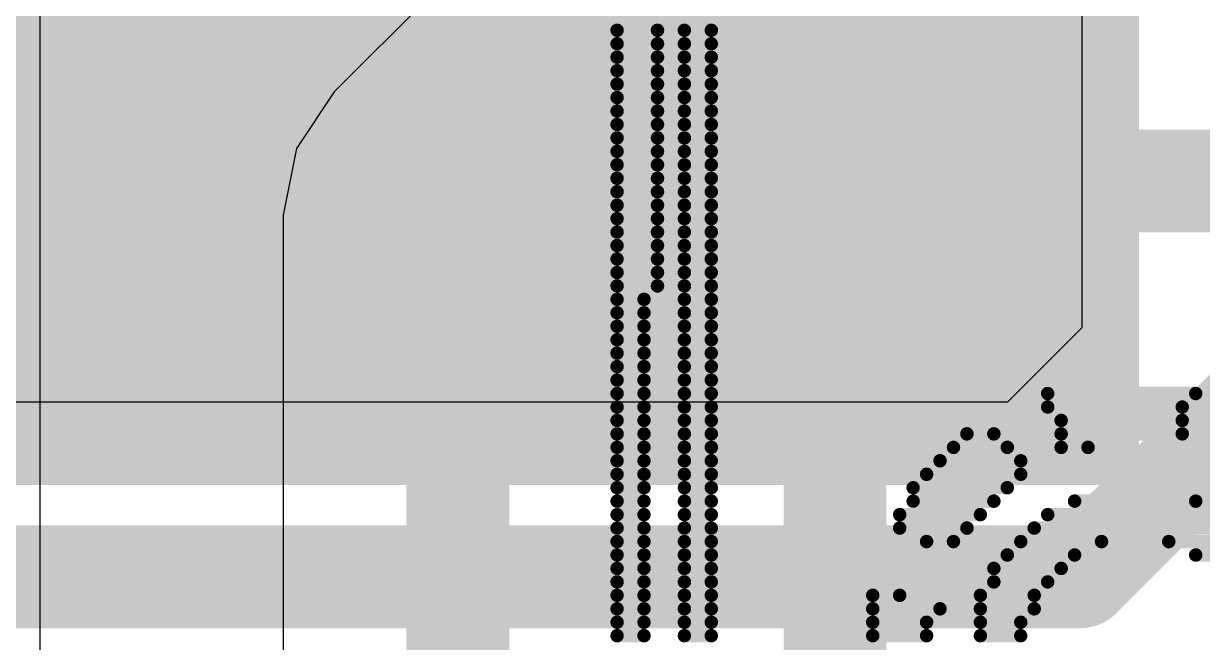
# Model space of a CAD drawing. Header units: inches. Extents: x -8 to 386, y -12 to 64.
# Drawn here: x 10.405 to 12.152, y 4.142 to 5.059 of the extents above; entities that cross this region are included whole.
import ezdxf

# ---------------------------------------------------------------- set-up
doc = ezdxf.new("R2010")
doc.units = ezdxf.units.IN
for name, color, linetype in [('Board_outline', 216, 'Continuous'), ('Bottom Layer', 5, 'Continuous'), ('Bottom Overlay', 54, 'Continuous'), ('Top Layer', 1, 'Continuous'), ('Top Paste', 8, 'Continuous'), ('Top Solder', 216, 'Continuous')]:
    doc.layers.add(name, color=color, linetype=linetype)

msp = doc.modelspace()

# ---------------------------------------------------------------- hatches: boundary and pattern name
at = {"layer": 'Top Layer'}
msp.add_hatch(color=1, dxfattribs=at).paths.add_polyline_path([(11.957, 4.4768), (4.807, 4.4768), (4.807, 11.6268), (11.957, 11.6268)])
at = {"layer": 'Top Paste'}
msp.add_hatch(color=8, dxfattribs=at).paths.add_polyline_path([(11.957, 4.4768), (4.807, 4.4768), (4.807, 11.6268), (11.957, 11.6268)])
at = {"layer": 'Top Solder'}
msp.add_hatch(color=216, dxfattribs=at).paths.add_polyline_path([(12.0586, 4.3752), (4.7054, 4.3752), (4.7054, 11.7284), (12.0586, 11.7284)])

# ---------------------------------------------------------------- linework, layer by layer
at = {"layer": 'Board_outline'}
msp.add_lwpolyline([(37.5368, 13.3604, 0.254, 0.254, 1), (-7.4632, 13.3604, 0.254, 0.254, 1)], format="xyseb", close=True, dxfattribs=at)
at = {"layer": 'Bottom Layer'}
for p, q in [((10.4299, 4.0215), (10.4299, 11.7015)), ((11.5265, 5.619), (10.8659, 4.9583)), ((10.8659, 4.9583), (10.8097, 4.8743)), ((10.8097, 4.8743), (10.79, 4.7752)), ((10.79, 4.7752), (10.79, 1.0217))]:
    msp.add_line(p, q, dxfattribs=at)
for points in [[(11.049, 4.7752, 0.1524, 0.1524, 0), (11.7096, 5.4358, 0.1524, 0.1524, 0)], [(11.6078, 4.5974, 0.1524, 0.1524, 0), (11.8364, 4.826, 0.1524, 0.1524, 0)], [(11.8364, 4.826, 0.1524, 0.1524, 0), (13.5382, 4.826, 0.1524, 0.1524, 0)], [(11.049, 0.9144, 0.1524, 0.1524, 0), (11.049, 4.7752, 0.1524, 0.1524, 0)], [(11.6078, 0.9144, 0.1524, 0.1524, 0), (11.6078, 4.5974, 0.1524, 0.1524, 0)]]:
    msp.add_lwpolyline(points, format="xyseb", dxfattribs=at)
for points in [[(11.7983, 4.826, 0.0762, 0.0762, 1), (11.8745, 4.826, 0.0762, 0.0762, 1)], [(11.7983, 4.826, 0.0762, 0.0762, 1), (11.8745, 4.826, 0.0762, 0.0762, 1)], [(11.0109, 4.7752, 0.0762, 0.0762, 1), (11.0871, 4.7752, 0.0762, 0.0762, 1)], [(11.0109, 4.7752, 0.0762, 0.0762, 1), (11.0871, 4.7752, 0.0762, 0.0762, 1)], [(11.5697, 4.5974, 0.0762, 0.0762, 1), (11.6459, 4.5974, 0.0762, 0.0762, 1)], [(11.5697, 4.5974, 0.0762, 0.0762, 1), (11.6459, 4.5974, 0.0762, 0.0762, 1)]]:
    msp.add_lwpolyline(points, format="xyseb", close=True, dxfattribs=at)
at = {"layer": 'Bottom Overlay'}
for points in [[(11.285, 5.0494, 0.0199, 0.0199, 0), (11.3448, 5.0494, 0.0199, 0.0199, 0)], [(11.3847, 5.0494, 0.0199, 0.0199, 0), (11.4245, 5.0494, 0.0199, 0.0199, 0)], [(11.285, 5.0294, 0.0199, 0.0199, 0), (11.3448, 5.0294, 0.0199, 0.0199, 0)], [(11.3847, 5.0294, 0.0199, 0.0199, 0), (11.4245, 5.0294, 0.0199, 0.0199, 0)], [(11.285, 5.0095, 0.0199, 0.0199, 0), (11.3448, 5.0095, 0.0199, 0.0199, 0)], [(11.3847, 5.0095, 0.0199, 0.0199, 0), (11.4245, 5.0095, 0.0199, 0.0199, 0)], [(11.285, 4.9895, 0.0199, 0.0199, 0), (11.3448, 4.9895, 0.0199, 0.0199, 0)], [(11.3847, 4.9895, 0.0199, 0.0199, 0), (11.4245, 4.9895, 0.0199, 0.0199, 0)], [(11.285, 4.9696, 0.0199, 0.0199, 0), (11.3448, 4.9696, 0.0199, 0.0199, 0)], [(11.3847, 4.9696, 0.0199, 0.0199, 0), (11.4245, 4.9696, 0.0199, 0.0199, 0)], [(11.285, 4.9497, 0.0199, 0.0199, 0), (11.3448, 4.9497, 0.0199, 0.0199, 0)], [(11.3847, 4.9497, 0.0199, 0.0199, 0), (11.4245, 4.9497, 0.0199, 0.0199, 0)], [(11.285, 4.9297, 0.0199, 0.0199, 0), (11.3448, 4.9297, 0.0199, 0.0199, 0)], [(11.3847, 4.9297, 0.0199, 0.0199, 0), (11.4245, 4.9297, 0.0199, 0.0199, 0)], [(11.285, 4.9098, 0.0199, 0.0199, 0), (11.3448, 4.9098, 0.0199, 0.0199, 0)], [(11.3847, 4.9098, 0.0199, 0.0199, 0), (11.4245, 4.9098, 0.0199, 0.0199, 0)], [(11.285, 4.8898, 0.0199, 0.0199, 0), (11.3448, 4.8898, 0.0199, 0.0199, 0)], [(11.3847, 4.8898, 0.0199, 0.0199, 0), (11.4245, 4.8898, 0.0199, 0.0199, 0)], [(11.285, 4.8699, 0.0199, 0.0199, 0), (11.3448, 4.8699, 0.0199, 0.0199, 0)], [(11.3847, 4.8699, 0.0199, 0.0199, 0), (11.4245, 4.8699, 0.0199, 0.0199, 0)], [(11.285, 4.85, 0.0199, 0.0199, 0), (11.3448, 4.85, 0.0199, 0.0199, 0)], [(11.3847, 4.85, 0.0199, 0.0199, 0), (11.4245, 4.85, 0.0199, 0.0199, 0)], [(11.285, 4.83, 0.0199, 0.0199, 0), (11.3448, 4.83, 0.0199, 0.0199, 0)], [(11.3847, 4.83, 0.0199, 0.0199, 0), (11.4245, 4.83, 0.0199, 0.0199, 0)], [(11.285, 4.8101, 0.0199, 0.0199, 0), (11.3448, 4.8101, 0.0199, 0.0199, 0)], [(11.3847, 4.8101, 0.0199, 0.0199, 0), (11.4245, 4.8101, 0.0199, 0.0199, 0)], [(11.285, 4.7901, 0.0199, 0.0199, 0), (11.3448, 4.7901, 0.0199, 0.0199, 0)], [(11.3847, 4.7901, 0.0199, 0.0199, 0), (11.4245, 4.7901, 0.0199, 0.0199, 0)], [(11.285, 4.7702, 0.0199, 0.0199, 0), (11.3448, 4.7702, 0.0199, 0.0199, 0)], [(11.3847, 4.7702, 0.0199, 0.0199, 0), (11.4245, 4.7702, 0.0199, 0.0199, 0)], [(11.285, 4.7503, 0.0199, 0.0199, 0), (11.3448, 4.7503, 0.0199, 0.0199, 0)], [(11.3847, 4.7503, 0.0199, 0.0199, 0), (11.4245, 4.7503, 0.0199, 0.0199, 0)], [(11.285, 4.7303, 0.0199, 0.0199, 0), (11.3448, 4.7303, 0.0199, 0.0199, 0)], [(11.3847, 4.7303, 0.0199, 0.0199, 0), (11.4245, 4.7303, 0.0199, 0.0199, 0)], [(11.285, 4.7104, 0.0199, 0.0199, 0), (11.3448, 4.7104, 0.0199, 0.0199, 0)], [(11.3847, 4.7104, 0.0199, 0.0199, 0), (11.4245, 4.7104, 0.0199, 0.0199, 0)], [(11.285, 4.6904, 0.0199, 0.0199, 0), (11.3448, 4.6904, 0.0199, 0.0199, 0)], [(11.3847, 4.6904, 0.0199, 0.0199, 0), (11.4245, 4.6904, 0.0199, 0.0199, 0)], [(11.285, 4.6705, 0.0199, 0.0199, 0), (11.3448, 4.6705, 0.0199, 0.0199, 0)], [(11.3847, 4.6705, 0.0199, 0.0199, 0), (11.4245, 4.6705, 0.0199, 0.0199, 0)], [(11.285, 4.6506, 0.0199, 0.0199, 0), (11.3248, 4.6506, 0.0199, 0.0199, 0)], [(11.3847, 4.6506, 0.0199, 0.0199, 0), (11.4245, 4.6506, 0.0199, 0.0199, 0)], [(11.285, 4.6306, 0.0199, 0.0199, 0), (11.3248, 4.6306, 0.0199, 0.0199, 0)], [(11.3847, 4.6306, 0.0199, 0.0199, 0), (11.4245, 4.6306, 0.0199, 0.0199, 0)], [(11.285, 4.6107, 0.0199, 0.0199, 0), (11.3248, 4.6107, 0.0199, 0.0199, 0)], [(11.3847, 4.6107, 0.0199, 0.0199, 0), (11.4245, 4.6107, 0.0199, 0.0199, 0)], [(11.285, 4.5907, 0.0199, 0.0199, 0), (11.3248, 4.5907, 0.0199, 0.0199, 0)], [(11.3847, 4.5907, 0.0199, 0.0199, 0), (11.4245, 4.5907, 0.0199, 0.0199, 0)], [(11.285, 4.5708, 0.0199, 0.0199, 0), (11.3248, 4.5708, 0.0199, 0.0199, 0)], [(11.3847, 4.5708, 0.0199, 0.0199, 0), (11.4245, 4.5708, 0.0199, 0.0199, 0)], [(11.285, 4.5509, 0.0199, 0.0199, 0), (11.3248, 4.5509, 0.0199, 0.0199, 0)], [(11.3847, 4.5509, 0.0199, 0.0199, 0), (11.4245, 4.5509, 0.0199, 0.0199, 0)], [(11.285, 4.5309, 0.0199, 0.0199, 0), (11.3248, 4.5309, 0.0199, 0.0199, 0)], [(11.3847, 4.5309, 0.0199, 0.0199, 0), (11.4245, 4.5309, 0.0199, 0.0199, 0)], [(11.285, 4.511, 0.0199, 0.0199, 0), (11.3248, 4.511, 0.0199, 0.0199, 0)], [(11.3847, 4.511, 0.0199, 0.0199, 0), (11.4245, 4.511, 0.0199, 0.0199, 0)], [(11.923, 4.511, 0.0199, 0.0199, 0), (12.1424, 4.511, 0.0199, 0.0199, 0)], [(11.285, 4.491, 0.0199, 0.0199, 0), (11.3248, 4.491, 0.0199, 0.0199, 0)], [(11.3847, 4.491, 0.0199, 0.0199, 0), (11.4245, 4.491, 0.0199, 0.0199, 0)], [(11.923, 4.491, 0.0199, 0.0199, 0), (12.1224, 4.491, 0.0199, 0.0199, 0)], [(11.285, 4.4711, 0.0199, 0.0199, 0), (11.3248, 4.4711, 0.0199, 0.0199, 0)], [(11.3847, 4.4711, 0.0199, 0.0199, 0), (11.4245, 4.4711, 0.0199, 0.0199, 0)], [(11.943, 4.4711, 0.0199, 0.0199, 0), (12.1224, 4.4711, 0.0199, 0.0199, 0)], [(11.285, 4.4512, 0.0199, 0.0199, 0), (11.3248, 4.4512, 0.0199, 0.0199, 0)], [(11.3847, 4.4512, 0.0199, 0.0199, 0), (11.4245, 4.4512, 0.0199, 0.0199, 0)], [(11.8034, 4.4512, 0.0199, 0.0199, 0), (11.8433, 4.4512, 0.0199, 0.0199, 0)], [(11.943, 4.4512, 0.0199, 0.0199, 0), (12.1224, 4.4512, 0.0199, 0.0199, 0)], [(11.285, 4.4312, 0.0199, 0.0199, 0), (11.3248, 4.4312, 0.0199, 0.0199, 0)], [(11.3847, 4.4312, 0.0199, 0.0199, 0), (11.4245, 4.4312, 0.0199, 0.0199, 0)], [(11.7835, 4.4312, 0.0199, 0.0199, 0), (11.8632, 4.4312, 0.0199, 0.0199, 0)], [(11.943, 4.4312, 0.0199, 0.0199, 0), (11.9829, 4.4312, 0.0199, 0.0199, 0)], [(11.285, 4.4113, 0.0199, 0.0199, 0), (11.3248, 4.4113, 0.0199, 0.0199, 0)], [(11.3847, 4.4113, 0.0199, 0.0199, 0), (11.4245, 4.4113, 0.0199, 0.0199, 0)], [(11.7635, 4.4113, 0.0199, 0.0199, 0), (11.8832, 4.4113, 0.0199, 0.0199, 0)], [(11.285, 4.3913, 0.0199, 0.0199, 0), (11.3248, 4.3913, 0.0199, 0.0199, 0)], [(11.3847, 4.3913, 0.0199, 0.0199, 0), (11.4245, 4.3913, 0.0199, 0.0199, 0)], [(11.7436, 4.3913, 0.0199, 0.0199, 0), (11.8832, 4.3913, 0.0199, 0.0199, 0)], [(11.285, 4.3714, 0.0199, 0.0199, 0), (11.3248, 4.3714, 0.0199, 0.0199, 0)], [(11.3847, 4.3714, 0.0199, 0.0199, 0), (11.4245, 4.3714, 0.0199, 0.0199, 0)], [(11.7236, 4.3714, 0.0199, 0.0199, 0), (11.8632, 4.3714, 0.0199, 0.0199, 0)], [(11.285, 4.3515, 0.0199, 0.0199, 0), (11.3248, 4.3515, 0.0199, 0.0199, 0)], [(11.3847, 4.3515, 0.0199, 0.0199, 0), (11.4245, 4.3515, 0.0199, 0.0199, 0)], [(11.7236, 4.3515, 0.0199, 0.0199, 0), (11.8433, 4.3515, 0.0199, 0.0199, 0)], [(11.9629, 4.3515, 0.0199, 0.0199, 0), (12.1424, 4.3515, 0.0199, 0.0199, 0)], [(11.285, 4.3315, 0.0199, 0.0199, 0), (11.3248, 4.3315, 0.0199, 0.0199, 0)], [(11.3847, 4.3315, 0.0199, 0.0199, 0), (11.4245, 4.3315, 0.0199, 0.0199, 0)], [(11.7037, 4.3315, 0.0199, 0.0199, 0), (11.8233, 4.3315, 0.0199, 0.0199, 0)], [(11.923, 4.3315, 0.0199, 0.0199, 0), (12.1823, 4.3315, 0.0199, 0.0199, 0)], [(11.285, 4.3116, 0.0199, 0.0199, 0), (11.3248, 4.3116, 0.0199, 0.0199, 0)], [(11.3847, 4.3116, 0.0199, 0.0199, 0), (11.4245, 4.3116, 0.0199, 0.0199, 0)], [(11.7037, 4.3116, 0.0199, 0.0199, 0), (11.8034, 4.3116, 0.0199, 0.0199, 0)], [(11.9031, 4.3116, 0.0199, 0.0199, 0), (12.2022, 4.3116, 0.0199, 0.0199, 0)], [(11.285, 4.2916, 0.0199, 0.0199, 0), (11.3248, 4.2916, 0.0199, 0.0199, 0)], [(11.3847, 4.2916, 0.0199, 0.0199, 0), (11.4245, 4.2916, 0.0199, 0.0199, 0)], [(11.7436, 4.2916, 0.0199, 0.0199, 0), (11.7835, 4.2916, 0.0199, 0.0199, 0)], [(11.8832, 4.2916, 0.0199, 0.0199, 0), (12.0028, 4.2916, 0.0199, 0.0199, 0)], [(12.1025, 4.2916, 0.0199, 0.0199, 0), (12.2221, 4.2916, 0.0199, 0.0199, 0)], [(11.285, 4.2717, 0.0199, 0.0199, 0), (11.3248, 4.2717, 0.0199, 0.0199, 0)], [(11.3847, 4.2717, 0.0199, 0.0199, 0), (11.4245, 4.2717, 0.0199, 0.0199, 0)], [(11.8632, 4.2717, 0.0199, 0.0199, 0), (11.9629, 4.2717, 0.0199, 0.0199, 0)], [(12.1424, 4.2717, 0.0199, 0.0199, 0), (12.2421, 4.2717, 0.0199, 0.0199, 0)], [(11.285, 4.2518, 0.0199, 0.0199, 0), (11.3248, 4.2518, 0.0199, 0.0199, 0)], [(11.3847, 4.2518, 0.0199, 0.0199, 0), (11.4245, 4.2518, 0.0199, 0.0199, 0)], [(11.8433, 4.2518, 0.0199, 0.0199, 0), (11.943, 4.2518, 0.0199, 0.0199, 0)], [(11.285, 4.2318, 0.0199, 0.0199, 0), (11.3248, 4.2318, 0.0199, 0.0199, 0)], [(11.3847, 4.2318, 0.0199, 0.0199, 0), (11.4245, 4.2318, 0.0199, 0.0199, 0)], [(11.8433, 4.2318, 0.0199, 0.0199, 0), (11.923, 4.2318, 0.0199, 0.0199, 0)], [(11.285, 4.2119, 0.0199, 0.0199, 0), (11.3248, 4.2119, 0.0199, 0.0199, 0)], [(11.3847, 4.2119, 0.0199, 0.0199, 0), (11.4245, 4.2119, 0.0199, 0.0199, 0)], [(11.6638, 4.2119, 0.0199, 0.0199, 0), (11.7037, 4.2119, 0.0199, 0.0199, 0)], [(11.8233, 4.2119, 0.0199, 0.0199, 0), (11.9031, 4.2119, 0.0199, 0.0199, 0)], [(11.285, 4.1919, 0.0199, 0.0199, 0), (11.3248, 4.1919, 0.0199, 0.0199, 0)], [(11.3847, 4.1919, 0.0199, 0.0199, 0), (11.4245, 4.1919, 0.0199, 0.0199, 0)], [(11.6638, 4.1919, 0.0199, 0.0199, 0), (11.7635, 4.1919, 0.0199, 0.0199, 0)], [(11.8233, 4.1919, 0.0199, 0.0199, 0), (11.9031, 4.1919, 0.0199, 0.0199, 0)], [(11.285, 4.172, 0.0199, 0.0199, 0), (11.3248, 4.172, 0.0199, 0.0199, 0)], [(11.3847, 4.172, 0.0199, 0.0199, 0), (11.4245, 4.172, 0.0199, 0.0199, 0)], [(11.6638, 4.172, 0.0199, 0.0199, 0), (11.7436, 4.172, 0.0199, 0.0199, 0)], [(11.8233, 4.172, 0.0199, 0.0199, 0), (11.8832, 4.172, 0.0199, 0.0199, 0)], [(11.285, 4.1521, 0.0199, 0.0199, 0), (11.3248, 4.1521, 0.0199, 0.0199, 0)], [(11.3847, 4.1521, 0.0199, 0.0199, 0), (11.4245, 4.1521, 0.0199, 0.0199, 0)], [(11.6638, 4.1521, 0.0199, 0.0199, 0), (11.7436, 4.1521, 0.0199, 0.0199, 0)], [(11.8233, 4.1521, 0.0199, 0.0199, 0), (11.8832, 4.1521, 0.0199, 0.0199, 0)]]:
    msp.add_lwpolyline(points, format="xyseb", dxfattribs=at)
for points in [[(11.28, 5.0494, 0.00997, 0.00997, 1), (11.2899, 5.0494, 0.00997, 0.00997, 1)], [(11.3398, 5.0494, 0.00997, 0.00997, 1), (11.3498, 5.0494, 0.00997, 0.00997, 1)], [(11.3797, 5.0494, 0.00997, 0.00997, 1), (11.3896, 5.0494, 0.00997, 0.00997, 1)], [(11.4196, 5.0494, 0.00997, 0.00997, 1), (11.4295, 5.0494, 0.00997, 0.00997, 1)], [(11.28, 5.0294, 0.00997, 0.00997, 1), (11.2899, 5.0294, 0.00997, 0.00997, 1)], [(11.3398, 5.0294, 0.00997, 0.00997, 1), (11.3498, 5.0294, 0.00997, 0.00997, 1)], [(11.3797, 5.0294, 0.00997, 0.00997, 1), (11.3896, 5.0294, 0.00997, 0.00997, 1)], [(11.4196, 5.0294, 0.00997, 0.00997, 1), (11.4295, 5.0294, 0.00997, 0.00997, 1)], [(11.28, 5.0095, 0.00997, 0.00997, 1), (11.2899, 5.0095, 0.00997, 0.00997, 1)], [(11.3398, 5.0095, 0.00997, 0.00997, 1), (11.3498, 5.0095, 0.00997, 0.00997, 1)], [(11.3797, 5.0095, 0.00997, 0.00997, 1), (11.3896, 5.0095, 0.00997, 0.00997, 1)], [(11.4196, 5.0095, 0.00997, 0.00997, 1), (11.4295, 5.0095, 0.00997, 0.00997, 1)], [(11.28, 4.9895, 0.00997, 0.00997, 1), (11.2899, 4.9895, 0.00997, 0.00997, 1)], [(11.3398, 4.9895, 0.00997, 0.00997, 1), (11.3498, 4.9895, 0.00997, 0.00997, 1)], [(11.3797, 4.9895, 0.00997, 0.00997, 1), (11.3896, 4.9895, 0.00997, 0.00997, 1)], [(11.4196, 4.9895, 0.00997, 0.00997, 1), (11.4295, 4.9895, 0.00997, 0.00997, 1)], [(11.28, 4.9696, 0.00997, 0.00997, 1), (11.2899, 4.9696, 0.00997, 0.00997, 1)], [(11.3398, 4.9696, 0.00997, 0.00997, 1), (11.3498, 4.9696, 0.00997, 0.00997, 1)], [(11.3797, 4.9696, 0.00997, 0.00997, 1), (11.3896, 4.9696, 0.00997, 0.00997, 1)], [(11.4196, 4.9696, 0.00997, 0.00997, 1), (11.4295, 4.9696, 0.00997, 0.00997, 1)], [(11.28, 4.9497, 0.00997, 0.00997, 1), (11.2899, 4.9497, 0.00997, 0.00997, 1)], [(11.3398, 4.9497, 0.00997, 0.00997, 1), (11.3498, 4.9497, 0.00997, 0.00997, 1)], [(11.3797, 4.9497, 0.00997, 0.00997, 1), (11.3896, 4.9497, 0.00997, 0.00997, 1)], [(11.4196, 4.9497, 0.00997, 0.00997, 1), (11.4295, 4.9497, 0.00997, 0.00997, 1)], [(11.28, 4.9297, 0.00997, 0.00997, 1), (11.2899, 4.9297, 0.00997, 0.00997, 1)], [(11.3398, 4.9297, 0.00997, 0.00997, 1), (11.3498, 4.9297, 0.00997, 0.00997, 1)], [(11.3797, 4.9297, 0.00997, 0.00997, 1), (11.3896, 4.9297, 0.00997, 0.00997, 1)], [(11.4196, 4.9297, 0.00997, 0.00997, 1), (11.4295, 4.9297, 0.00997, 0.00997, 1)], [(11.28, 4.9098, 0.00997, 0.00997, 1), (11.2899, 4.9098, 0.00997, 0.00997, 1)], [(11.3398, 4.9098, 0.00997, 0.00997, 1), (11.3498, 4.9098, 0.00997, 0.00997, 1)], [(11.3797, 4.9098, 0.00997, 0.00997, 1), (11.3896, 4.9098, 0.00997, 0.00997, 1)], [(11.4196, 4.9098, 0.00997, 0.00997, 1), (11.4295, 4.9098, 0.00997, 0.00997, 1)], [(11.28, 4.8898, 0.00997, 0.00997, 1), (11.2899, 4.8898, 0.00997, 0.00997, 1)], [(11.3398, 4.8898, 0.00997, 0.00997, 1), (11.3498, 4.8898, 0.00997, 0.00997, 1)], [(11.3797, 4.8898, 0.00997, 0.00997, 1), (11.3896, 4.8898, 0.00997, 0.00997, 1)], [(11.4196, 4.8898, 0.00997, 0.00997, 1), (11.4295, 4.8898, 0.00997, 0.00997, 1)], [(11.28, 4.8699, 0.00997, 0.00997, 1), (11.2899, 4.8699, 0.00997, 0.00997, 1)], [(11.3398, 4.8699, 0.00997, 0.00997, 1), (11.3498, 4.8699, 0.00997, 0.00997, 1)], [(11.3797, 4.8699, 0.00997, 0.00997, 1), (11.3896, 4.8699, 0.00997, 0.00997, 1)], [(11.4196, 4.8699, 0.00997, 0.00997, 1), (11.4295, 4.8699, 0.00997, 0.00997, 1)], [(11.28, 4.85, 0.00997, 0.00997, 1), (11.2899, 4.85, 0.00997, 0.00997, 1)], [(11.3398, 4.85, 0.00997, 0.00997, 1), (11.3498, 4.85, 0.00997, 0.00997, 1)], [(11.3797, 4.85, 0.00997, 0.00997, 1), (11.3896, 4.85, 0.00997, 0.00997, 1)], [(11.4196, 4.85, 0.00997, 0.00997, 1), (11.4295, 4.85, 0.00997, 0.00997, 1)], [(11.28, 4.83, 0.00997, 0.00997, 1), (11.2899, 4.83, 0.00997, 0.00997, 1)], [(11.3398, 4.83, 0.00997, 0.00997, 1), (11.3498, 4.83, 0.00997, 0.00997, 1)], [(11.3797, 4.83, 0.00997, 0.00997, 1), (11.3896, 4.83, 0.00997, 0.00997, 1)], [(11.4196, 4.83, 0.00997, 0.00997, 1), (11.4295, 4.83, 0.00997, 0.00997, 1)], [(11.28, 4.8101, 0.00997, 0.00997, 1), (11.2899, 4.8101, 0.00997, 0.00997, 1)], [(11.3398, 4.8101, 0.00997, 0.00997, 1), (11.3498, 4.8101, 0.00997, 0.00997, 1)], [(11.3797, 4.8101, 0.00997, 0.00997, 1), (11.3896, 4.8101, 0.00997, 0.00997, 1)], [(11.4196, 4.8101, 0.00997, 0.00997, 1), (11.4295, 4.8101, 0.00997, 0.00997, 1)], [(11.28, 4.7901, 0.00997, 0.00997, 1), (11.2899, 4.7901, 0.00997, 0.00997, 1)], [(11.3398, 4.7901, 0.00997, 0.00997, 1), (11.3498, 4.7901, 0.00997, 0.00997, 1)], [(11.3797, 4.7901, 0.00997, 0.00997, 1), (11.3896, 4.7901, 0.00997, 0.00997, 1)], [(11.4196, 4.7901, 0.00997, 0.00997, 1), (11.4295, 4.7901, 0.00997, 0.00997, 1)], [(11.28, 4.7702, 0.00997, 0.00997, 1), (11.2899, 4.7702, 0.00997, 0.00997, 1)], [(11.3398, 4.7702, 0.00997, 0.00997, 1), (11.3498, 4.7702, 0.00997, 0.00997, 1)], [(11.3797, 4.7702, 0.00997, 0.00997, 1), (11.3896, 4.7702, 0.00997, 0.00997, 1)], [(11.4196, 4.7702, 0.00997, 0.00997, 1), (11.4295, 4.7702, 0.00997, 0.00997, 1)], [(11.28, 4.7503, 0.00997, 0.00997, 1), (11.2899, 4.7503, 0.00997, 0.00997, 1)], [(11.3398, 4.7503, 0.00997, 0.00997, 1), (11.3498, 4.7503, 0.00997, 0.00997, 1)], [(11.3797, 4.7503, 0.00997, 0.00997, 1), (11.3896, 4.7503, 0.00997, 0.00997, 1)], [(11.4196, 4.7503, 0.00997, 0.00997, 1), (11.4295, 4.7503, 0.00997, 0.00997, 1)], [(11.28, 4.7303, 0.00997, 0.00997, 1), (11.2899, 4.7303, 0.00997, 0.00997, 1)], [(11.3398, 4.7303, 0.00997, 0.00997, 1), (11.3498, 4.7303, 0.00997, 0.00997, 1)], [(11.3797, 4.7303, 0.00997, 0.00997, 1), (11.3896, 4.7303, 0.00997, 0.00997, 1)], [(11.4196, 4.7303, 0.00997, 0.00997, 1), (11.4295, 4.7303, 0.00997, 0.00997, 1)], [(11.28, 4.7104, 0.00997, 0.00997, 1), (11.2899, 4.7104, 0.00997, 0.00997, 1)], [(11.3398, 4.7104, 0.00997, 0.00997, 1), (11.3498, 4.7104, 0.00997, 0.00997, 1)], [(11.3797, 4.7104, 0.00997, 0.00997, 1), (11.3896, 4.7104, 0.00997, 0.00997, 1)], [(11.4196, 4.7104, 0.00997, 0.00997, 1), (11.4295, 4.7104, 0.00997, 0.00997, 1)], [(11.28, 4.6904, 0.00997, 0.00997, 1), (11.2899, 4.6904, 0.00997, 0.00997, 1)], [(11.3398, 4.6904, 0.00997, 0.00997, 1), (11.3498, 4.6904, 0.00997, 0.00997, 1)], [(11.3797, 4.6904, 0.00997, 0.00997, 1), (11.3896, 4.6904, 0.00997, 0.00997, 1)], [(11.4196, 4.6904, 0.00997, 0.00997, 1), (11.4295, 4.6904, 0.00997, 0.00997, 1)], [(11.28, 4.6705, 0.00997, 0.00997, 1), (11.2899, 4.6705, 0.00997, 0.00997, 1)], [(11.3398, 4.6705, 0.00997, 0.00997, 1), (11.3498, 4.6705, 0.00997, 0.00997, 1)], [(11.3797, 4.6705, 0.00997, 0.00997, 1), (11.3896, 4.6705, 0.00997, 0.00997, 1)], [(11.4196, 4.6705, 0.00997, 0.00997, 1), (11.4295, 4.6705, 0.00997, 0.00997, 1)], [(11.28, 4.6506, 0.00997, 0.00997, 1), (11.2899, 4.6506, 0.00997, 0.00997, 1)], [(11.3199, 4.6506, 0.00997, 0.00997, 1), (11.3298, 4.6506, 0.00997, 0.00997, 1)], [(11.3797, 4.6506, 0.00997, 0.00997, 1), (11.3896, 4.6506, 0.00997, 0.00997, 1)], [(11.4196, 4.6506, 0.00997, 0.00997, 1), (11.4295, 4.6506, 0.00997, 0.00997, 1)], [(11.28, 4.6306, 0.00997, 0.00997, 1), (11.2899, 4.6306, 0.00997, 0.00997, 1)], [(11.3199, 4.6306, 0.00997, 0.00997, 1), (11.3298, 4.6306, 0.00997, 0.00997, 1)], [(11.3797, 4.6306, 0.00997, 0.00997, 1), (11.3896, 4.6306, 0.00997, 0.00997, 1)], [(11.4196, 4.6306, 0.00997, 0.00997, 1), (11.4295, 4.6306, 0.00997, 0.00997, 1)], [(11.28, 4.6107, 0.00997, 0.00997, 1), (11.2899, 4.6107, 0.00997, 0.00997, 1)], [(11.3199, 4.6107, 0.00997, 0.00997, 1), (11.3298, 4.6107, 0.00997, 0.00997, 1)], [(11.3797, 4.6107, 0.00997, 0.00997, 1), (11.3896, 4.6107, 0.00997, 0.00997, 1)], [(11.4196, 4.6107, 0.00997, 0.00997, 1), (11.4295, 4.6107, 0.00997, 0.00997, 1)], [(11.28, 4.5907, 0.00997, 0.00997, 1), (11.2899, 4.5907, 0.00997, 0.00997, 1)], [(11.3199, 4.5907, 0.00997, 0.00997, 1), (11.3298, 4.5907, 0.00997, 0.00997, 1)], [(11.3797, 4.5907, 0.00997, 0.00997, 1), (11.3896, 4.5907, 0.00997, 0.00997, 1)], [(11.4196, 4.5907, 0.00997, 0.00997, 1), (11.4295, 4.5907, 0.00997, 0.00997, 1)], [(11.28, 4.5708, 0.00997, 0.00997, 1), (11.2899, 4.5708, 0.00997, 0.00997, 1)], [(11.3199, 4.5708, 0.00997, 0.00997, 1), (11.3298, 4.5708, 0.00997, 0.00997, 1)], [(11.3797, 4.5708, 0.00997, 0.00997, 1), (11.3896, 4.5708, 0.00997, 0.00997, 1)], [(11.4196, 4.5708, 0.00997, 0.00997, 1), (11.4295, 4.5708, 0.00997, 0.00997, 1)], [(11.28, 4.5509, 0.00997, 0.00997, 1), (11.2899, 4.5509, 0.00997, 0.00997, 1)], [(11.3199, 4.5509, 0.00997, 0.00997, 1), (11.3298, 4.5509, 0.00997, 0.00997, 1)], [(11.3797, 4.5509, 0.00997, 0.00997, 1), (11.3896, 4.5509, 0.00997, 0.00997, 1)], [(11.4196, 4.5509, 0.00997, 0.00997, 1), (11.4295, 4.5509, 0.00997, 0.00997, 1)], [(11.28, 4.5309, 0.00997, 0.00997, 1), (11.2899, 4.5309, 0.00997, 0.00997, 1)], [(11.3199, 4.5309, 0.00997, 0.00997, 1), (11.3298, 4.5309, 0.00997, 0.00997, 1)], [(11.3797, 4.5309, 0.00997, 0.00997, 1), (11.3896, 4.5309, 0.00997, 0.00997, 1)], [(11.4196, 4.5309, 0.00997, 0.00997, 1), (11.4295, 4.5309, 0.00997, 0.00997, 1)], [(11.28, 4.511, 0.00997, 0.00997, 1), (11.2899, 4.511, 0.00997, 0.00997, 1)], [(11.3199, 4.511, 0.00997, 0.00997, 1), (11.3298, 4.511, 0.00997, 0.00997, 1)], [(11.3797, 4.511, 0.00997, 0.00997, 1), (11.3896, 4.511, 0.00997, 0.00997, 1)], [(11.4196, 4.511, 0.00997, 0.00997, 1), (11.4295, 4.511, 0.00997, 0.00997, 1)], [(11.9181, 4.511, 0.00997, 0.00997, 1), (11.928, 4.511, 0.00997, 0.00997, 1)], [(12.1374, 4.511, 0.00997, 0.00997, 1), (12.1474, 4.511, 0.00997, 0.00997, 1)], [(11.28, 4.491, 0.00997, 0.00997, 1), (11.2899, 4.491, 0.00997, 0.00997, 1)], [(11.3199, 4.491, 0.00997, 0.00997, 1), (11.3298, 4.491, 0.00997, 0.00997, 1)], [(11.3797, 4.491, 0.00997, 0.00997, 1), (11.3896, 4.491, 0.00997, 0.00997, 1)], [(11.4196, 4.491, 0.00997, 0.00997, 1), (11.4295, 4.491, 0.00997, 0.00997, 1)], [(11.9181, 4.491, 0.00997, 0.00997, 1), (11.928, 4.491, 0.00997, 0.00997, 1)], [(12.1175, 4.491, 0.00997, 0.00997, 1), (12.1274, 4.491, 0.00997, 0.00997, 1)], [(11.28, 4.4711, 0.00997, 0.00997, 1), (11.2899, 4.4711, 0.00997, 0.00997, 1)], [(11.3199, 4.4711, 0.00997, 0.00997, 1), (11.3298, 4.4711, 0.00997, 0.00997, 1)], [(11.3797, 4.4711, 0.00997, 0.00997, 1), (11.3896, 4.4711, 0.00997, 0.00997, 1)], [(11.4196, 4.4711, 0.00997, 0.00997, 1), (11.4295, 4.4711, 0.00997, 0.00997, 1)], [(11.938, 4.4711, 0.00997, 0.00997, 1), (11.948, 4.4711, 0.00997, 0.00997, 1)], [(12.1175, 4.4711, 0.00997, 0.00997, 1), (12.1274, 4.4711, 0.00997, 0.00997, 1)], [(11.28, 4.4512, 0.00997, 0.00997, 1), (11.2899, 4.4512, 0.00997, 0.00997, 1)], [(11.3199, 4.4512, 0.00997, 0.00997, 1), (11.3298, 4.4512, 0.00997, 0.00997, 1)], [(11.3797, 4.4512, 0.00997, 0.00997, 1), (11.3896, 4.4512, 0.00997, 0.00997, 1)], [(11.4196, 4.4512, 0.00997, 0.00997, 1), (11.4295, 4.4512, 0.00997, 0.00997, 1)], [(11.7984, 4.4512, 0.00997, 0.00997, 1), (11.8084, 4.4512, 0.00997, 0.00997, 1)], [(11.8383, 4.4512, 0.00997, 0.00997, 1), (11.8483, 4.4512, 0.00997, 0.00997, 1)], [(11.938, 4.4512, 0.00997, 0.00997, 1), (11.948, 4.4512, 0.00997, 0.00997, 1)], [(12.1175, 4.4512, 0.00997, 0.00997, 1), (12.1274, 4.4512, 0.00997, 0.00997, 1)], [(11.28, 4.4312, 0.00997, 0.00997, 1), (11.2899, 4.4312, 0.00997, 0.00997, 1)], [(11.3199, 4.4312, 0.00997, 0.00997, 1), (11.3298, 4.4312, 0.00997, 0.00997, 1)], [(11.3797, 4.4312, 0.00997, 0.00997, 1), (11.3896, 4.4312, 0.00997, 0.00997, 1)], [(11.4196, 4.4312, 0.00997, 0.00997, 1), (11.4295, 4.4312, 0.00997, 0.00997, 1)], [(11.7785, 4.4312, 0.00997, 0.00997, 1), (11.7884, 4.4312, 0.00997, 0.00997, 1)], [(11.8582, 4.4312, 0.00997, 0.00997, 1), (11.8682, 4.4312, 0.00997, 0.00997, 1)], [(11.938, 4.4312, 0.00997, 0.00997, 1), (11.948, 4.4312, 0.00997, 0.00997, 1)], [(11.9779, 4.4312, 0.00997, 0.00997, 1), (11.9879, 4.4312, 0.00997, 0.00997, 1)], [(11.28, 4.4113, 0.00997, 0.00997, 1), (11.2899, 4.4113, 0.00997, 0.00997, 1)], [(11.3199, 4.4113, 0.00997, 0.00997, 1), (11.3298, 4.4113, 0.00997, 0.00997, 1)], [(11.3797, 4.4113, 0.00997, 0.00997, 1), (11.3896, 4.4113, 0.00997, 0.00997, 1)], [(11.4196, 4.4113, 0.00997, 0.00997, 1), (11.4295, 4.4113, 0.00997, 0.00997, 1)], [(11.7585, 4.4113, 0.00997, 0.00997, 1), (11.7685, 4.4113, 0.00997, 0.00997, 1)], [(11.8782, 4.4113, 0.00997, 0.00997, 1), (11.8881, 4.4113, 0.00997, 0.00997, 1)], [(11.28, 4.3913, 0.00997, 0.00997, 1), (11.2899, 4.3913, 0.00997, 0.00997, 1)], [(11.3199, 4.3913, 0.00997, 0.00997, 1), (11.3298, 4.3913, 0.00997, 0.00997, 1)], [(11.3797, 4.3913, 0.00997, 0.00997, 1), (11.3896, 4.3913, 0.00997, 0.00997, 1)], [(11.4196, 4.3913, 0.00997, 0.00997, 1), (11.4295, 4.3913, 0.00997, 0.00997, 1)], [(11.7386, 4.3913, 0.00997, 0.00997, 1), (11.7486, 4.3913, 0.00997, 0.00997, 1)], [(11.8782, 4.3913, 0.00997, 0.00997, 1), (11.8881, 4.3913, 0.00997, 0.00997, 1)], [(11.28, 4.3714, 0.00997, 0.00997, 1), (11.2899, 4.3714, 0.00997, 0.00997, 1)], [(11.3199, 4.3714, 0.00997, 0.00997, 1), (11.3298, 4.3714, 0.00997, 0.00997, 1)], [(11.3797, 4.3714, 0.00997, 0.00997, 1), (11.3896, 4.3714, 0.00997, 0.00997, 1)], [(11.4196, 4.3714, 0.00997, 0.00997, 1), (11.4295, 4.3714, 0.00997, 0.00997, 1)], [(11.7187, 4.3714, 0.00997, 0.00997, 1), (11.7286, 4.3714, 0.00997, 0.00997, 1)], [(11.8582, 4.3714, 0.00997, 0.00997, 1), (11.8682, 4.3714, 0.00997, 0.00997, 1)], [(11.28, 4.3515, 0.00997, 0.00997, 1), (11.2899, 4.3515, 0.00997, 0.00997, 1)], [(11.3199, 4.3515, 0.00997, 0.00997, 1), (11.3298, 4.3515, 0.00997, 0.00997, 1)], [(11.3797, 4.3515, 0.00997, 0.00997, 1), (11.3896, 4.3515, 0.00997, 0.00997, 1)], [(11.4196, 4.3515, 0.00997, 0.00997, 1), (11.4295, 4.3515, 0.00997, 0.00997, 1)], [(11.7187, 4.3515, 0.00997, 0.00997, 1), (11.7286, 4.3515, 0.00997, 0.00997, 1)], [(11.8383, 4.3515, 0.00997, 0.00997, 1), (11.8483, 4.3515, 0.00997, 0.00997, 1)], [(11.9579, 4.3515, 0.00997, 0.00997, 1), (11.9679, 4.3515, 0.00997, 0.00997, 1)], [(12.1374, 4.3515, 0.00997, 0.00997, 1), (12.1474, 4.3515, 0.00997, 0.00997, 1)], [(11.28, 4.3315, 0.00997, 0.00997, 1), (11.2899, 4.3315, 0.00997, 0.00997, 1)], [(11.3199, 4.3315, 0.00997, 0.00997, 1), (11.3298, 4.3315, 0.00997, 0.00997, 1)], [(11.3797, 4.3315, 0.00997, 0.00997, 1), (11.3896, 4.3315, 0.00997, 0.00997, 1)], [(11.4196, 4.3315, 0.00997, 0.00997, 1), (11.4295, 4.3315, 0.00997, 0.00997, 1)], [(11.6987, 4.3315, 0.00997, 0.00997, 1), (11.7087, 4.3315, 0.00997, 0.00997, 1)], [(11.8184, 4.3315, 0.00997, 0.00997, 1), (11.8283, 4.3315, 0.00997, 0.00997, 1)], [(11.9181, 4.3315, 0.00997, 0.00997, 1), (11.928, 4.3315, 0.00997, 0.00997, 1)], [(11.28, 4.3116, 0.00997, 0.00997, 1), (11.2899, 4.3116, 0.00997, 0.00997, 1)], [(11.3199, 4.3116, 0.00997, 0.00997, 1), (11.3298, 4.3116, 0.00997, 0.00997, 1)], [(11.3797, 4.3116, 0.00997, 0.00997, 1), (11.3896, 4.3116, 0.00997, 0.00997, 1)], [(11.4196, 4.3116, 0.00997, 0.00997, 1), (11.4295, 4.3116, 0.00997, 0.00997, 1)], [(11.6987, 4.3116, 0.00997, 0.00997, 1), (11.7087, 4.3116, 0.00997, 0.00997, 1)], [(11.7984, 4.3116, 0.00997, 0.00997, 1), (11.8084, 4.3116, 0.00997, 0.00997, 1)], [(11.8981, 4.3116, 0.00997, 0.00997, 1), (11.9081, 4.3116, 0.00997, 0.00997, 1)], [(11.28, 4.2916, 0.00997, 0.00997, 1), (11.2899, 4.2916, 0.00997, 0.00997, 1)], [(11.3199, 4.2916, 0.00997, 0.00997, 1), (11.3298, 4.2916, 0.00997, 0.00997, 1)], [(11.3797, 4.2916, 0.00997, 0.00997, 1), (11.3896, 4.2916, 0.00997, 0.00997, 1)], [(11.4196, 4.2916, 0.00997, 0.00997, 1), (11.4295, 4.2916, 0.00997, 0.00997, 1)], [(11.7386, 4.2916, 0.00997, 0.00997, 1), (11.7486, 4.2916, 0.00997, 0.00997, 1)], [(11.7785, 4.2916, 0.00997, 0.00997, 1), (11.7884, 4.2916, 0.00997, 0.00997, 1)], [(11.8782, 4.2916, 0.00997, 0.00997, 1), (11.8881, 4.2916, 0.00997, 0.00997, 1)], [(11.9978, 4.2916, 0.00997, 0.00997, 1), (12.0078, 4.2916, 0.00997, 0.00997, 1)], [(12.0975, 4.2916, 0.00997, 0.00997, 1), (12.1075, 4.2916, 0.00997, 0.00997, 1)], [(11.28, 4.2717, 0.00997, 0.00997, 1), (11.2899, 4.2717, 0.00997, 0.00997, 1)], [(11.3199, 4.2717, 0.00997, 0.00997, 1), (11.3298, 4.2717, 0.00997, 0.00997, 1)], [(11.3797, 4.2717, 0.00997, 0.00997, 1), (11.3896, 4.2717, 0.00997, 0.00997, 1)], [(11.4196, 4.2717, 0.00997, 0.00997, 1), (11.4295, 4.2717, 0.00997, 0.00997, 1)], [(11.8582, 4.2717, 0.00997, 0.00997, 1), (11.8682, 4.2717, 0.00997, 0.00997, 1)], [(11.9579, 4.2717, 0.00997, 0.00997, 1), (11.9679, 4.2717, 0.00997, 0.00997, 1)], [(12.1374, 4.2717, 0.00997, 0.00997, 1), (12.1474, 4.2717, 0.00997, 0.00997, 1)], [(11.28, 4.2518, 0.00997, 0.00997, 1), (11.2899, 4.2518, 0.00997, 0.00997, 1)], [(11.3199, 4.2518, 0.00997, 0.00997, 1), (11.3298, 4.2518, 0.00997, 0.00997, 1)], [(11.3797, 4.2518, 0.00997, 0.00997, 1), (11.3896, 4.2518, 0.00997, 0.00997, 1)], [(11.4196, 4.2518, 0.00997, 0.00997, 1), (11.4295, 4.2518, 0.00997, 0.00997, 1)], [(11.8383, 4.2518, 0.00997, 0.00997, 1), (11.8483, 4.2518, 0.00997, 0.00997, 1)], [(11.938, 4.2518, 0.00997, 0.00997, 1), (11.948, 4.2518, 0.00997, 0.00997, 1)], [(11.28, 4.2318, 0.00997, 0.00997, 1), (11.2899, 4.2318, 0.00997, 0.00997, 1)], [(11.3199, 4.2318, 0.00997, 0.00997, 1), (11.3298, 4.2318, 0.00997, 0.00997, 1)], [(11.3797, 4.2318, 0.00997, 0.00997, 1), (11.3896, 4.2318, 0.00997, 0.00997, 1)], [(11.4196, 4.2318, 0.00997, 0.00997, 1), (11.4295, 4.2318, 0.00997, 0.00997, 1)], [(11.8383, 4.2318, 0.00997, 0.00997, 1), (11.8483, 4.2318, 0.00997, 0.00997, 1)], [(11.9181, 4.2318, 0.00997, 0.00997, 1), (11.928, 4.2318, 0.00997, 0.00997, 1)], [(11.28, 4.2119, 0.00997, 0.00997, 1), (11.2899, 4.2119, 0.00997, 0.00997, 1)], [(11.3199, 4.2119, 0.00997, 0.00997, 1), (11.3298, 4.2119, 0.00997, 0.00997, 1)], [(11.3797, 4.2119, 0.00997, 0.00997, 1), (11.3896, 4.2119, 0.00997, 0.00997, 1)], [(11.4196, 4.2119, 0.00997, 0.00997, 1), (11.4295, 4.2119, 0.00997, 0.00997, 1)], [(11.6588, 4.2119, 0.00997, 0.00997, 1), (11.6688, 4.2119, 0.00997, 0.00997, 1)], [(11.6987, 4.2119, 0.00997, 0.00997, 1), (11.7087, 4.2119, 0.00997, 0.00997, 1)], [(11.8184, 4.2119, 0.00997, 0.00997, 1), (11.8283, 4.2119, 0.00997, 0.00997, 1)], [(11.8981, 4.2119, 0.00997, 0.00997, 1), (11.9081, 4.2119, 0.00997, 0.00997, 1)], [(11.28, 4.1919, 0.00997, 0.00997, 1), (11.2899, 4.1919, 0.00997, 0.00997, 1)], [(11.3199, 4.1919, 0.00997, 0.00997, 1), (11.3298, 4.1919, 0.00997, 0.00997, 1)], [(11.3797, 4.1919, 0.00997, 0.00997, 1), (11.3896, 4.1919, 0.00997, 0.00997, 1)], [(11.4196, 4.1919, 0.00997, 0.00997, 1), (11.4295, 4.1919, 0.00997, 0.00997, 1)], [(11.6588, 4.1919, 0.00997, 0.00997, 1), (11.6688, 4.1919, 0.00997, 0.00997, 1)], [(11.7585, 4.1919, 0.00997, 0.00997, 1), (11.7685, 4.1919, 0.00997, 0.00997, 1)], [(11.8184, 4.1919, 0.00997, 0.00997, 1), (11.8283, 4.1919, 0.00997, 0.00997, 1)], [(11.8981, 4.1919, 0.00997, 0.00997, 1), (11.9081, 4.1919, 0.00997, 0.00997, 1)], [(11.28, 4.172, 0.00997, 0.00997, 1), (11.2899, 4.172, 0.00997, 0.00997, 1)], [(11.3199, 4.172, 0.00997, 0.00997, 1), (11.3298, 4.172, 0.00997, 0.00997, 1)], [(11.3797, 4.172, 0.00997, 0.00997, 1), (11.3896, 4.172, 0.00997, 0.00997, 1)], [(11.4196, 4.172, 0.00997, 0.00997, 1), (11.4295, 4.172, 0.00997, 0.00997, 1)], [(11.6588, 4.172, 0.00997, 0.00997, 1), (11.6688, 4.172, 0.00997, 0.00997, 1)], [(11.7386, 4.172, 0.00997, 0.00997, 1), (11.7486, 4.172, 0.00997, 0.00997, 1)], [(11.8184, 4.172, 0.00997, 0.00997, 1), (11.8283, 4.172, 0.00997, 0.00997, 1)], [(11.8782, 4.172, 0.00997, 0.00997, 1), (11.8881, 4.172, 0.00997, 0.00997, 1)], [(11.28, 4.1521, 0.00997, 0.00997, 1), (11.2899, 4.1521, 0.00997, 0.00997, 1)], [(11.3199, 4.1521, 0.00997, 0.00997, 1), (11.3298, 4.1521, 0.00997, 0.00997, 1)], [(11.3797, 4.1521, 0.00997, 0.00997, 1), (11.3896, 4.1521, 0.00997, 0.00997, 1)], [(11.4196, 4.1521, 0.00997, 0.00997, 1), (11.4295, 4.1521, 0.00997, 0.00997, 1)], [(11.6588, 4.1521, 0.00997, 0.00997, 1), (11.6688, 4.1521, 0.00997, 0.00997, 1)], [(11.7386, 4.1521, 0.00997, 0.00997, 1), (11.7486, 4.1521, 0.00997, 0.00997, 1)], [(11.8184, 4.1521, 0.00997, 0.00997, 1), (11.8283, 4.1521, 0.00997, 0.00997, 1)], [(11.8782, 4.1521, 0.00997, 0.00997, 1), (11.8881, 4.1521, 0.00997, 0.00997, 1)]]:
    msp.add_lwpolyline(points, format="xyseb", close=True, dxfattribs=at)
at = {"layer": 'Top Layer'}
for p, q in [((11.9736, 10.1752), (11.9736, 4.6082)), ((11.9736, 4.6082), (11.8637, 4.4983)), ((11.8637, 4.4983), (5.2807, 4.4983))]:
    msp.add_line(p, q, dxfattribs=at)
for points in [[(11.9709, 4.2393, 0.1524, 0.1524, 0), (12.2326, 4.501, 0.1524, 0.1524, 0)], [(5.2807, 4.2393, 0.1524, 0.1524, 0), (11.9709, 4.2393, 0.1524, 0.1524, 0)]]:
    msp.add_lwpolyline(points, format="xyseb", dxfattribs=at)
msp.add_lwpolyline([(11.9328, 4.2393, 0.0762, 0.0762, 1), (12.009, 4.2393, 0.0762, 0.0762, 1)], format="xyseb", close=True, dxfattribs=at)
msp.add_lwpolyline([(11.9328, 4.2393, 0.0762, 0.0762, 1), (12.009, 4.2393, 0.0762, 0.0762, 1)], format="xyseb", close=True, dxfattribs=at)

doc.saveas('drawing.dxf')
